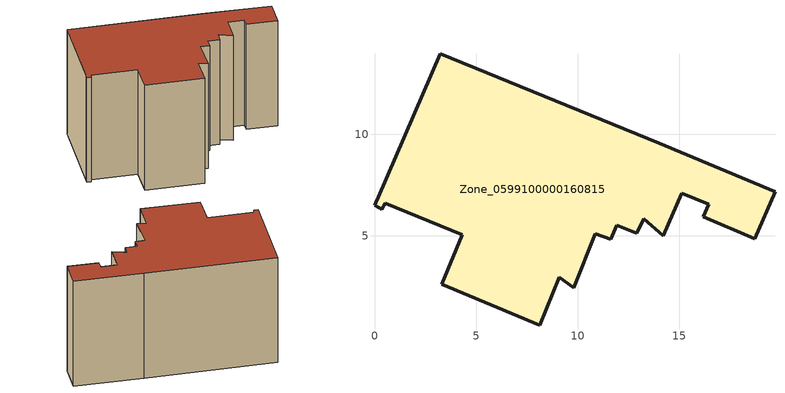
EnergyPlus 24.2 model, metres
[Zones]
Zone_0599100000160815
 floor ground (C_G): 14,9.56 19.7,7.17 18.7,4.86 16.17,5.94 16.43,6.56 15.1,7.09 14.21,5.02 13.24,5.86 12.9,5.14 11.91,5.52 11.62,4.83 10.85,5.12 9.8,2.44 9.08,2.96 8.13,0.6 3.31,2.61 4.31,5.06 0.54,6.6 0.35,6.32 0,6.5 0.06,6.64 0.18,6.91 3.23,13.96 z0
 wall outside (C_F): 19.7,7.17 14,9.56 3.23,13.96 0.18,6.91 0.06,6.64 0,6.5 0.35,6.32 0.54,6.6 4.31,5.06 3.31,2.61 8.13,0.6 9.08,2.96 9.8,2.44 10.85,5.12 11.62,4.83 11.91,5.52 12.9,5.14 13.24,5.86 14.21,5.02 15.1,7.09 16.43,6.56 16.17,5.94 18.7,4.86 19.7,7.17 z0:10.37
 roof outside (C_R): 16.17,5.94 18.7,4.86 19.7,7.17 14,9.56 3.23,13.96 0.18,6.91 0.06,6.64 0,6.5 0.35,6.32 0.54,6.6 4.31,5.06 3.31,2.61 8.13,0.6 9.08,2.96 9.8,2.44 10.85,5.12 11.62,4.83 11.91,5.52 12.9,5.14 13.24,5.86 14.21,5.02 15.1,7.09 16.43,6.56 z10.37
[BUILDING]
Pand.0599100000160815: North Axis=0; Terrain=City; Loads Convergence Tolerance Value=0.04; Temperature Convergence Tolerance Value=0.4; Solar Distribution=FullExterior; Maximum Number of Warmup Days=25; Minimum Number of Warmup Days=1
[Site:Location]
Rotterdam.The.Hague.AP_ZH_NLD Design_Conditions: Latitude=51.96; Longitude=4.45; Time Zone=1; Elevation=-4.5
[SITE:GROUNDTEMPERATURE:BUILDINGSURFACE]
18, 18, 18, 18, 18, 18, 18, 18, 18, 18, 18, 18
[MATERIAL] Thermal Absorptance=0.9; Solar Absorptance=0.7; Visible Absorptance=0.7
Name | Roughness | Thickness | Conductivity | Density | Specific Heat
G.TC.1946 | MediumSmooth | 0.15 | 1 | 540 | 1210
F.TC.1946 | Rough | 0.3 | 0.857143 | 1920 | 840
R.TC.1946 | MediumRough | 0.2 | 0.909091 | 1500 | 1000
[CONSTRUCTION]
C_G: G.TC.1946
C_F: F.TC.1946
C_R: R.TC.1946
[ZONE]
Zone_0599100000160815: Type=1; Multiplier=1; Ceiling Height=Autocalculate; Volume=Autocalculate; Floor Area=autocalculate; Part of Total Floor Area=Yes
[ZONEINFILTRATION:DESIGNFLOWRATE]
Infil_Zone_0599100000160815: Zone or ZoneList or Space or SpaceList=Zone_0599100000160815; Schedule=AlwaysOn; Design Flow Rate Calculation Method=Flow/Area; Flow Rate per Floor Area=0.003; Constant Term Coefficient=1; Temperature Term Coefficient=0; Velocity Term Coefficient=0; Velocity Squared Term Coefficient=0
[HVACTEMPLATE:ZONE:IDEALLOADSAIRSYSTEM]
Zone_0599100000160815: Maximum Heating Supply Air Temperature=50; Minimum Cooling Supply Air Temperature=13; Maximum Heating Supply Air Humidity Ratio=0.0156; Minimum Cooling Supply Air Humidity Ratio=0.0077; Heating Limit=NoLimit; Cooling Limit=NoLimit; Dehumidification Control Type=ConstantSensibleHeatRatio; Cooling Sensible Heat Ratio=0.7; Dehumidification Setpoint=60; Humidification Control Type=None; Humidification Setpoint=30; Outdoor Air Method=None; Outdoor Air Flow Rate per Person=0.00944; Outdoor Air Flow Rate per Zone Floor Area=0; Outdoor Air Flow Rate per Zone=0; Demand Controlled Ventilation Type=None; Outdoor Air Economizer Type=NoEconomizer; Heat Recovery Type=None; Sensible Heat Recovery Effectiveness=0.7; Latent Heat Recovery Effectiveness=0.65
[ZONECONTROL:THERMOSTAT]
ThermostatControl_Zone_0599100000160815: Zone or ZoneList=Zone_0599100000160815; Control Type Schedule=DualSetpointControlType; Control 1=Thermostat_Zone_0599100000160815; Temperature Difference Between Cutout And Setpoint=0
[THERMOSTATSETPOINT:DUALSETPOINT]
Thermostat_Zone_0599100000160815: Heating Setpoint Temperature Schedule=HeatingSetpoint_Zone_0599100000160815; Cooling Setpoint Temperature Schedule=CoolingSetpoint_Zone_0599100000160815
[SCHEDULE:COMPACT]
HeatingSetpoint_Zone_0599100000160815: Through: 12/31, For: AllDays, Until: 24:00, 21
CoolingSetpoint_Zone_0599100000160815: Through: 12/31, For: AllDays, Until: 24:00, 24
DualSetpointControlType: Through: 12/31, For: AllDays, Until: 24:00, 4
AlwaysOn: Through: 12/31, For: AllDays, Until: 24:00, 1
